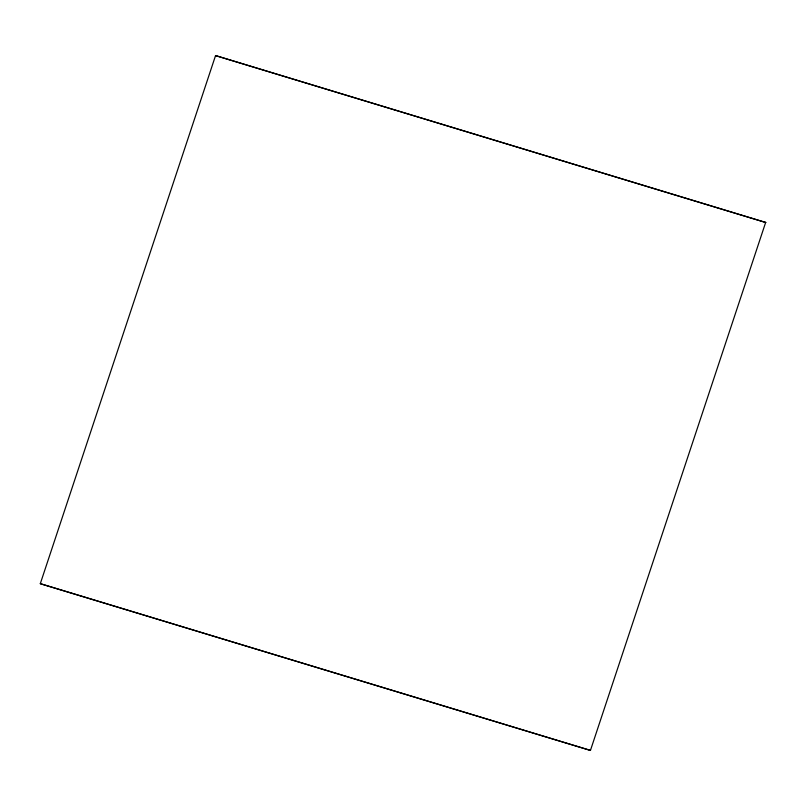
<?xml version="1.0" encoding="UTF-8"?>
<svg xmlns="http://www.w3.org/2000/svg" width="806" height="806" viewBox="0 0 806 806"><rect width="100%" height="100%" fill="white"/><g stroke="black" fill="none" stroke-linecap="round" stroke-linejoin="round"><path stroke-width="1.21" d="M765.7 222.315L590.445 750.416L40.3 583.685L215.555 55.584L765.7 222.476L215.555 55.584M590.445 750.416L40.3 583.685"/></g></svg>
